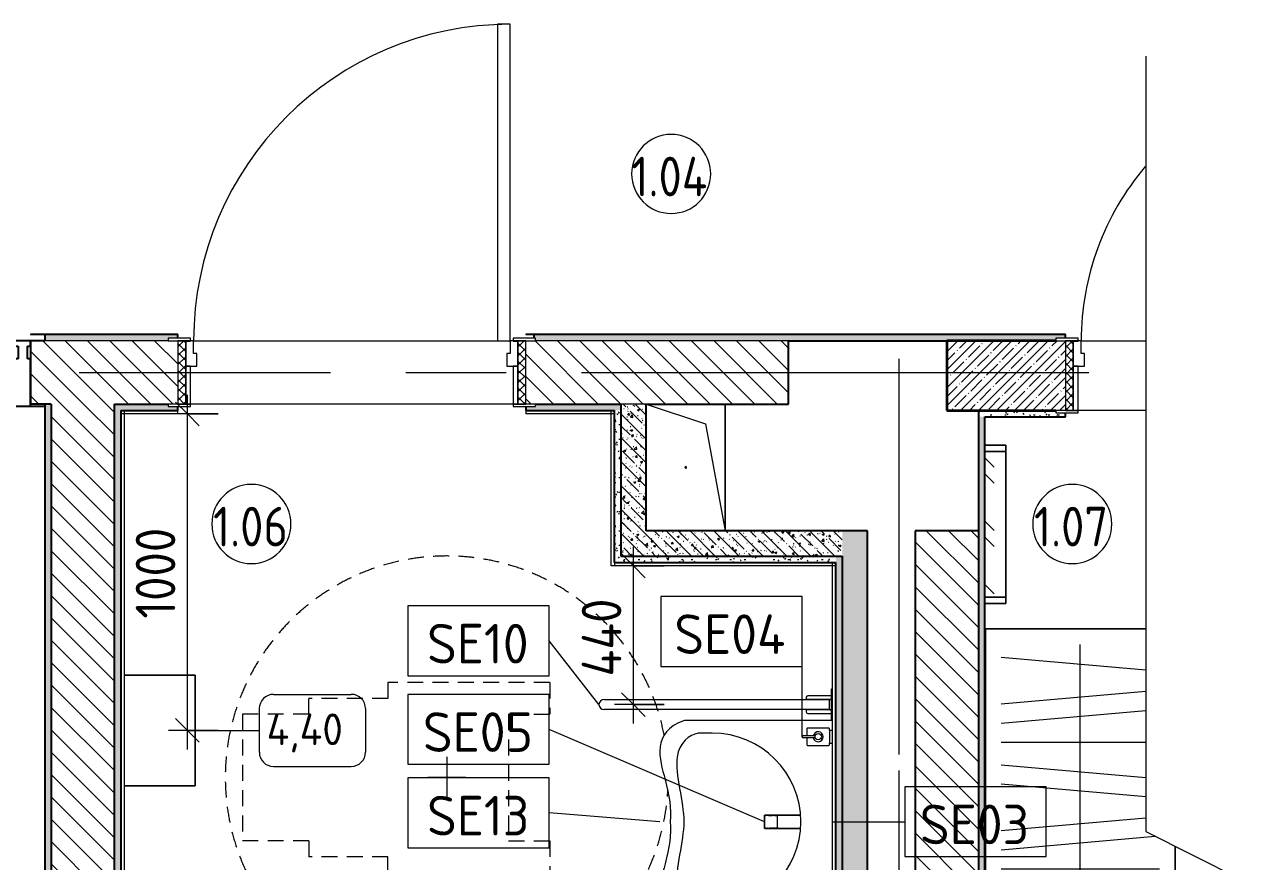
# Model space of a CAD drawing. Header units: millimetres. Extents: x 3991 to 282775, y -8553 to 29560.
# Drawn here: x 24085 to 27929, y 6254 to 8900 of the extents above; entities that cross this region are included whole.
import ezdxf

# ---------------------------------------------------------------- set-up
doc = ezdxf.new("R2010")
doc.units = ezdxf.units.MM
doc.linetypes.add('200_ШТРИХ__ш1_п0_6_', pattern=[80, 50, -30])
doc.linetypes.add('Осевая', pattern=[1587.5, 317.5, -238.125, 793.75, -238.125])
for name, color, linetype, lineweight, true_color in [('0-1', 7, 'Continuous', 9, 0x4994b4), ('A-GENM-1', 7, 'Continuous', 9, 0x4994b4), ('A-WALL-1', 7, 'Continuous', 25, 0x3c3c3c), ('A-WALL-2', 7, 'Continuous', 35, 0x3c3c3c), ('A-WALL-FNSH-1', 7, 'Continuous', 15, 0x3c3c3c), ('I-FURN-3', 7, 'Continuous', 9, 0xffffff), ('P-SANR-FIXT-1', 7, 'Continuous', 15, 0x4994b4)]:
    doc.layers.add(name, color=color, linetype=linetype, lineweight=lineweight, true_color=true_color)
for name, color, linetype, lineweight in [('A-ANNO-DIMS', 7, 'Continuous', 9), ('A-ANNO-DIMS-50', 7, 'Continuous', 9), ('A-AREA-IDEN', 7, 'Continuous', 9), ('A-DETL-GENF', 7, 'Continuous', 9), ('A-DOOR', 7, 'Continuous', 9), ('A-DOOR-1', 7, 'Continuous', 15), ('A-DOOR-FRAM', 7, 'Continuous', 15), ('A-DOOR-FRAM-1', 7, 'Continuous', 9), ('A-GENM', 7, 'Continuous', 9), ('A-GLAZ-CWMG', 7, 'Continuous', 9), ('A-GLAZ-CWMG-1', 7, 'Continuous', 25), ('A-WALL', 7, 'Continuous', 9), ('I-FURN', 7, 'Continuous', 9), ('I-FURN-1', 7, '200_ШТРИХ__ш1_п0_6_', 15), ('I-FURN-2', 7, '200_ШТРИХ__ш1_п0_6_', 9), ('I-FURN-IDEN', 7, 'Continuous', 9), ('I-WALL', 7, 'Continuous', 9), ('P-SANR-FIXT-IDEN', 7, 'Continuous', 9), ('Оси', 7, 'Continuous', 9), ('Оси-2', 7, 'Осевая', 9)]:
    doc.layers.add(name, color=color, linetype=linetype, lineweight=lineweight)
doc.styles.add('GOST Common', font='GOST_Common.ttf', dxfattribs={"height": 100})
doc.styles.add('GOST Common_1', font='GOST_Common.ttf', dxfattribs={"height": 125})
doc.styles.add('GOST Common_2', font='GOST_Common.ttf', dxfattribs={"width": 0.9, "height": 125})
doc.styles.add('ISOCPEUR', font='isocpeur.ttf', dxfattribs={"width": 0.9, "height": 125})
doc.dimstyles.new('ISO-2_5_0_9К_БОЛЬШОЙ', dxfattribs={"dimscale": 304.8, "dimtxt": 124.497647, "dimasz": 0.246063, "dimexe": 0.19685, "dimexo": 0.492126, "dimgap": 0, "dimtad": 1, "dimdec": 0, "dimrnd": 10, "dimzin": 0, "dimdsep": 46, "dimtxsty": 'ISOCPEUR', "dimblk1": 'OBLIQUE', "dimblk2": 'OBLIQUE', "dimsah": 1, "dimcen": 0.09, "dimdle": 0.19685, "dimazin": 0, "dimtfac": 1, "dimtdec": 4, "dimtix": 1, "dimtmove": 0, "dimatfit": 3, "dimfxl": 1, "dimtvp": 1, "dimtolj": 1, "dimtzin": 0, "dimarcsym": 2})
pattern_1 = [(135, (9840.393, 0), (-35.35534, -35.35534), [])]
pattern_2 = [(135, (9840.393, 0), (-37.71708, -37.71708), [53.34, -8.89, 1.778, -8.89]), (135, (9840.393, 37.694), (-37.71708, -37.71708), []), (50, (9840.393, 0), (63.7639, -5.57885), [6.667, -73.342]), (355, (9840.39, 0), (-12.33488, 66.86951), [5.334, -58.674]), (100.451, (9845.707, -0.465), (51.43036, 61.29098), [5.667, -62.332]), (46.184, (9840.39, 17.78), (94.87722, -14.71484), [10.001, -110.014]), (96.636, (9848.3, 16.55), (83.09115, 86.5993), [8.5, -93.497]), (351.184, (9840.39, 17.78), (83.09204, 86.5993), [8.001, -88.011]), (21, (9849.283, 13.335), (53.06449, -35.79273), [6.667, -73.342]), (326, (9849.28, 13.335), (21.63066, 64.46546), [5.334, -58.674]), (71.451, (9853.705, 10.35), (74.69646, 28.67237), [5.667, -62.332]), (37.5, (9840.393, 0), (1.080413, 29.59427), [1.676, -56.286, 1.676, -57.887, -58.896]), (37.5, (9840.393, 0), (1.080413, 29.59427), [-117.526, 1.676, -57.22]), (7.5, (9840.393, 0), (23.38637, 35.063507), [1.676, -32.283, 1.676, -54.953, -22.447]), (7.5, (9840.393, 0), (23.38637, 35.063507), [-90.589, 1.676, -20.771]), (327.5, (9820.568, 0), (47.456567, -2.005468), [1.676, -20.549, 1.676, -67.666, -92.011]), (327.5, (9820.568, 0), (47.456567, -2.005468), [-91.567, 1.676, -90.335]), (317.5, (9811.678, 0), (51.84495, 8.89904), [1.676, -27.216, 1.676, -44.374, -65.341]), (317.5, (9811.678, 0), (51.84495, 8.89904), [-74.943, 1.676, -63.665])]
pattern_3 = [(0, (9840.393, 0), (60.96, 15.24), [5.029, -40.691, 5.029, -40.691, -243.84]), (0, (9840.393, 0), (60.96, 15.24), [-91.44, 5.029, -86.411, 5.029, -40.691, -106.68]), (0, (9840.393, 0), (60.96, 15.24), [-228.6, 5.029, -25.451, 5.029, -71.171]), (120, (9863.253, 7.62), (-43.678227, 45.172909), [5.029, -40.691, 5.029, -40.691, -243.84]), (120, (9863.253, 7.62), (-43.678227, 45.172909), [-91.44, 5.029, -86.411, 5.029, -40.691, -106.68]), (120, (9863.253, 7.62), (-43.678227, 45.172909), [-228.6, 5.029, -25.451, 5.029, -71.171]), (240, (9870.873, 38.1), (-17.281773, -60.412909), [5.029, -40.691, 5.029, -40.691, -243.84]), (240, (9870.873, 38.1), (-17.281773, -60.412909), [-91.44, 5.029, -86.411, 5.029, -40.691, -106.68]), (240, (9870.873, 38.1), (-17.281773, -60.412909), [-228.6, 5.029, -25.451, 5.029, -71.171])]

# ---------------------------------------------------------------- blocks, each defined once
blk = doc.blocks.new('FRT_2D_Символ _разворот МГН_1 - D1_4_Символ доступности разворота МГН _360__-18618045-Фрагмент 1_2')
at = {"layer": 'I-FURN'}
for p, q in [((0, 60.4), (0, -59.6)), ((-65, 0), (65, 0))]:
    blk.add_line(p, q, dxfattribs=at)
at = {"layer": 'I-FURN-1'}
for p, q in [((-300, 325.4), (-300, -185.8)), ((-300, 325.4), (-200, 325.4)), ((-200, 195.4), (-200, 325.4)), ((200, 325.4), (300, 325.4)), ((200, 195.4), (200, 325.4)), ((300, 325.4), (300, -185.8)), ((-200, 195.4), (200, 195.4)), ((-300, -185.8), (-250, -185.8)), ((-250, -185.8), (-250, -435.8)), ((300, -185.8), (250, -185.8)), ((250, -185.8), (250, -435.8)), ((-200, -435.8), (-250, -435.8)), ((-200, -435.8), (-200, -645.8)), ((200, -435.8), (250, -435.8)), ((200, -435.8), (200, -645.8)), ((-200, -645.8), (200, -645.8))]:
    blk.add_line(p, q, dxfattribs=at)
at = {"layer": 'I-FURN-2'}
for start, end in [(360, 86.7468), (100.8517, 360)]:
    blk.add_arc((0, 0), 700, start, end, dxfattribs=at)
blk = doc.blocks.new('GM_Отверстие прямоугольное _в плите_ - Отверстие-21608683-Фрагмент 1_2')
at = {"layer": 'A-GENM'}
for p, q in [((-200, 125), (200, 125)), ((200, 125), (-200, 125)), ((-137.5, 62.5), (200, 125)), ((-200, -125), (-137.5, 62.5))]:
    blk.add_line(p, q, dxfattribs=at)
for start, end in [(360, 180), (180, 360)]:
    blk.add_arc((0, 0), 2.5, start, end, dxfattribs=at)
blk = doc.blocks.new('110_Дверь_СКБ_1Ст_Внутренняя1 - Д-7_л__950x2100h_Туалет-21784696-Фрагмент 1_2')
at = {"layer": 'A-DOOR-FRAM-1'}
h = blk.add_hatch(dxfattribs=at)
h.set_pattern_fill('FP_17', color=256, style=0, pattern_type=2)
h.set_pattern_definition([(45, (-296.384, 174.685), (-14.1421, 14.1421), []), (135, (-296.384, 174.685), (-14.1421, -14.1421), [])])
h.paths.add_polyline_path([(-437.5, -110), (-437.5, 110), (-462.5, 110), (-462.5, -110)])
at = {"layer": 'A-DOOR'}
blk.add_arc((437.5, 110), 850, 139.6154, 180, dxfattribs=at)
at = {"layer": 'A-DOOR-FRAM'}
for p, q in [((-422.5, 118), (-492.5, 118)), ((-492.5, 118), (-492.5, 110)), ((-422.5, 110), (-422.5, 118)), ((-492.5, 110), (-422.5, 110)), ((-437.5, 110), (-462.5, 110)), ((-462.5, 110), (-462.5, -110)), ((-412.5, 110), (-437.5, 110)), ((-437.5, 110), (-437.5, 30)), ((-437.5, -110), (-437.5, 110)), ((-422.5, 110), (-437.5, 110)), ((-437.5, 110), (-437.5, 109)), ((-437.5, 109), (-422.5, 109)), ((-422.5, 109), (-422.5, 110)), ((-412.5, 70), (-412.5, 110)), ((-402.5, 70), (-412.5, 70)), ((-402.5, 30), (-402.5, 70)), ((-437.5, 30), (-402.5, 30)), ((-422.5, 30), (-437.5, 30)), ((-437.5, 30), (-437.5, -110)), ((-422.5, -110), (-422.5, 30)), ((-422.5, -110), (-492.5, -110)), ((-492.5, -110), (-492.5, -118)), ((-462.5, -110), (-437.5, -110)), ((-437.5, -110), (-422.5, -110)), ((-422.5, -118), (-422.5, -110)), ((-492.5, -118), (-422.5, -118))]:
    blk.add_line(p, q, dxfattribs=at)
blk = doc.blocks.new('110_Дверь_СКБ_1Ст_Внутренняя1 - Д-4 1100x2100h_су мгн-31800557-Фрагмент 1_2')
at = {"layer": 'A-DOOR'}
h = blk.add_hatch(dxfattribs=at)
h.set_pattern_fill('FP_31', color=256, style=0, pattern_type=2)
h.set_pattern_definition([(135, (1751.41, 164.685), (-14.14214, -14.14214), []), (225, (1751.41, 164.685), (14.14214, -14.14214), [])])
h.paths.add_polyline_path([(562.5, -100), (562.5, 100), (537.5, 100), (537.5, -100)])
at = {"layer": 'A-DOOR-FRAM-1'}
h = blk.add_hatch(dxfattribs=at)
h.set_pattern_fill('FP_32', color=256, style=0, pattern_type=2)
h.set_pattern_definition([(45, (-371.384, 164.685), (-14.1421, 14.1421), []), (135, (-371.384, 164.685), (-14.1421, -14.1421), [])])
h.paths.add_polyline_path([(-512.5, -100), (-512.5, 100), (-537.5, 100), (-537.5, -100)])
at = {"layer": 'A-DOOR'}
blk.add_arc((512.5, 100), 1000, 90, 180, dxfattribs=at)
at = {"layer": 'A-DOOR-1'}
for p, q in [((512.5, 1100), (472.5, 1100)), ((472.5, 1100), (472.5, 100)), ((512.5, 100), (512.5, 1100)), ((472.5, 100), (512.5, 100))]:
    blk.add_line(p, q, dxfattribs=at)
at = {"layer": 'A-DOOR-FRAM'}
for p, q in [((-497.5, 108), (-567.5, 108)), ((-567.5, 108), (-567.5, 100)), ((-567.5, 100), (-497.5, 100)), ((-512.5, 100), (-537.5, 100)), ((-537.5, 100), (-537.5, -100)), ((-487.5, 100), (-512.5, 100)), ((-512.5, 100), (-512.5, 20)), ((-512.5, -100), (-512.5, 100)), ((-497.5, 100), (-512.5, 100)), ((-512.5, 100), (-512.5, 99)), ((-512.5, 99), (-497.5, 99)), ((-497.5, 100), (-497.5, 108)), ((-497.5, 99), (-497.5, 100)), ((-487.5, 60), (-487.5, 100)), ((512.5, 100), (512.5, 60)), ((537.5, 100), (512.5, 100)), ((592.5, 108), (522.5, 108)), ((522.5, 108), (522.5, 100)), ((537.5, 100), (522.5, 100)), ((522.5, 100), (522.5, 99)), ((522.5, 100), (592.5, 100)), ((522.5, 99), (537.5, 99)), ((537.5, 20), (537.5, 100)), ((562.5, 100), (537.5, 100)), ((537.5, 100), (537.5, -100)), ((537.5, 99), (537.5, 100)), ((562.5, -100), (562.5, 100)), ((592.5, 100), (592.5, 108)), ((-477.5, 60), (-487.5, 60)), ((-477.5, 20), (-477.5, 60)), ((512.5, 60), (502.5, 60)), ((502.5, 60), (502.5, 20)), ((-512.5, 20), (-477.5, 20)), ((-497.5, 20), (-512.5, 20)), ((-512.5, 20), (-512.5, -100)), ((-497.5, -100), (-497.5, 20)), ((502.5, 20), (537.5, 20)), ((537.5, 20), (522.5, 20)), ((522.5, 20), (522.5, -100)), ((537.5, -100), (537.5, 20)), ((-497.5, -100), (-567.5, -100)), ((-567.5, -100), (-567.5, -108)), ((-567.5, -108), (-497.5, -108)), ((-537.5, -100), (-512.5, -100)), ((-512.5, -100), (-497.5, -100)), ((-497.5, -108), (-497.5, -100)), ((522.5, -100), (537.5, -100)), ((592.5, -100), (522.5, -100)), ((522.5, -100), (522.5, -108)), ((522.5, -108), (592.5, -108)), ((537.5, -100), (562.5, -100)), ((592.5, -108), (592.5, -100))]:
    blk.add_line(p, q, dxfattribs=at)
blk = doc.blocks.new('Шкаф с вешалками - 2000-25533530-Фрагмент 1_2')
at = {"layer": 'A-DETL-GENF'}
for p, q in [((50, 550), (50, 258.5)), ((110, 550), (125.1, 377.6)), ((197.8, 232.1), (170, 550)), ((276, 75.7), (317.5, 550)), ((333.7, 50), (377.5, 550)), ((450, 550), (450, 50)), ((510, 550), (552.6, 63.6)), ((610, 93.1), (570, 550)), ((677.5, 93.1), (717.5, 550)), ((737.5, 93.1), (777.5, 550)), ((850, 550), (850, 93.1)), ((910, 550), (950, 93.1)), ((1010, 93.1), (970, 550)), ((1077.5, 93.1), (1117.5, 550)), ((50, 300), (70.7, 300)), ((163.9, 300), (1158, 300))]:
    blk.add_line(p, q, dxfattribs=at)
at = {"layer": 'I-FURN'}
for p, q in [((1208, 600), (0, 600)), ((0, 600), (0, 158.5)), ((0, 158.5), (0, 600)), ((0, 600), (1208, 600)), ((1208, 93.1), (1208, 600)), ((1208, 600), (1208, 93.1)), ((313.9, 0), (520.7, 0)), ((520.7, 0), (313.9, 0))]:
    blk.add_line(p, q, dxfattribs=at)
blk = doc.blocks.new('Зеркало обычное - 1_30-27003948-Фрагмент 1_2')
at = {"layer": 'I-FURN-3'}
h = blk.add_hatch(dxfattribs=at)
h.set_pattern_fill('FP_33', color=256, style=0, pattern_type=2)
h.set_pattern_definition([(45, (50, 50), (-200, 0), [141.42, -141.42]), (45, (100, 50), (-200, 0), [70.71, -212.13]), (45, (50, 100), (-200, 0), [70.71, -212.13])])
h.paths.add_polyline_path([(-230, 60), (-230, -6.2), (230, -6.2), (230, 60)])
at = {"layer": 'I-FURN'}
for p, q in [((250, 60), (-250, 60)), ((-250, 60), (-250, -6.2)), ((-250, -6.2), (-250, 60)), ((230, 60), (-230, 60)), ((-230, 60), (-230, -6.2)), ((-230, -6.2), (-230, 60)), ((230, 60), (-230, 60)), ((-230, -6.2), (-230, 60)), ((-230, -6.2), (-230, 60)), ((230, -6.2), (230, 60)), ((230, 60), (230, -6.2)), ((230, 60), (230, -6.2)), ((230, -6.2), (230, 60)), ((250, -6.2), (250, 60)), ((250, 60), (250, -6.2)), ((-250, -6.2), (250, -6.2)), ((-230, -6.2), (-250, -6.2)), ((-230, -6.2), (230, -6.2)), ((230, -6.2), (-230, -6.2)), ((230, -6.2), (-230, -6.2)), ((-230, -6.2), (230, -6.2)), ((230, -6.2), (-230, -6.2)), ((250, -6.2), (230, -6.2))]:
    blk.add_line(p, q, dxfattribs=at)
blk = doc.blocks.new('TOY_Диспансер мыло - Дозатор Elegance new 11654 019001 хром-30593950-Фрагмент 1_2')
at = {"layer": 'A-GENM-1'}
for p, q in [((97.5, 84.7), (97.5, 17)), ((122.2, 86.7), (99.5, 86.7)), ((122.2, 86.7), (102.9, 86.7)), ((127.9, 101.6), (122.2, 101.6)), ((122.2, 101.6), (122.2, 86.7)), ((122.2, 87.7), (122.2, 60.3)), ((127.9, 86.7), (127.9, 101.6)), ((127.9, 60.3), (127.9, 87.7)), ((146.9, 86.7), (127.9, 86.7)), ((150.5, 86.7), (127.9, 86.7)), ((152.5, 17), (152.5, 84.7)), ((99.5, 15), (105, 15)), ((145, 15), (105, 15)), ((105, 15), (105, 5.5)), ((145, 5.5), (145, 15)), ((145, 15), (150.5, 15))]:
    blk.add_line(p, q, dxfattribs=at)
blk.add_circle((125, 50.7), 10, dxfattribs=at)
for centre, radius, start, end in [((99.5, 84.7), 2, 90, 180), ((150.5, 84.7), 2, 360, 90), ((125, 50.7), 15.7, 100.4353, 79.365), ((99.5, 17), 2, 180, 270), ((150.5, 17), 2, 270, 360)]:
    blk.add_arc(centre, radius, start, end, dxfattribs=at)
blk = doc.blocks.new('смеситель для раковины - Default-30607276-Фрагмент 1_2')
at = {"layer": '0-1'}
for p, q in [((-20.4, -97.4), (-20.3, -110)), ((-19.8, -111.8), (19.8, -111.8)), ((20.3, -110), (20.4, -97.4)), ((-19.8, -151.6), (19.7, -151.6))]:
    blk.add_line(p, q, dxfattribs=at)
at = {"layer": '0-1', "flags": 128}
for points in [[(-21.1, -37.8), (-21.1, -63.3), (-21.1, -93.2)], [(21.1, -37.8), (21, -77.4), (21, -111.4)], [(20.8, -150.6), (20.7, -150.2), (20.7, -148.7), (20.8, -147.4), (20.8, -146.2), (20.9, -129.6), (21.1, -62.9), (21.1, -88)], [(-20.7, -150.6), (-20.7, -150.2), (-20.7, -149.2), (-20.7, -148.3), (-20.7, -146.9), (-20.7, -145.4), (-20.8, -134.7), (-21.1, -93.2)], [(20.9, -146.2), (20.9, -147.7), (20.8, -148.8), (20.8, -149.8), (20.8, -150.4), (20.7, -151.2), (20.5, -151.4), (20.3, -151.5), (20.1, -151.6), (19.7, -151.6)]]:
    blk.add_lwpolyline(points, dxfattribs=at)
at = {"layer": 'P-SANR-FIXT-1'}
for p, q in [((-21, -151.6), (-21, -37.8)), ((21, -37.8), (21, -151.6)), ((-19.8, -111.8), (-19.7, -144)), ((19.7, -144), (19.8, -111.8)), ((20, -108.6), (20, -111.3)), ((20, -113.5), (20, -115.7)), ((21, -151.6), (-21, -151.6)), ((20, -126.2), (19.9, -131)), ((19.9, -133.6), (19.9, -136.7)), ((19.9, -140.7), (19.9, -143.1))]:
    blk.add_line(p, q, dxfattribs=at)
at = {"layer": 'P-SANR-FIXT-1', "flags": 128}
for points in [[(-21.1, -88.1), (-20.9, -138.9), (-20.9, -145.3), (-20.8, -150.2), (-20.7, -149.4), (-20.7, -143.7), (-20.8, -118.3), (-21, -67.6), (-21.1, -42.2), (-21.1, -37.8)], [(21.1, -37.8), (21.1, -42.2), (21, -67.6), (20.8, -118.3), (20.7, -143.7), (20.7, -149.4), (20.8, -150.2), (20.9, -145.3), (20.9, -138.9), (21.1, -88.1)], [(-20, -119.8), (-20, -111), (-20, -109.4)], [(-19.9, -138.3), (-19.9, -133.8), (-19.9, -125.8)], [(20, -117.9), (20, -119.9), (20, -123.6)]]:
    blk.add_lwpolyline(points, dxfattribs=at)
at = {"layer": 'P-SANR-FIXT-1'}
for centre, major_axis, ratio, start_param, end_param in [((-19.8, -109.7), (0.5, 0.002), 0.095848, 1.570429, 2.347364), ((19.8, -109.7), (-0.5, 0.002), 0.095846, 3.935935, 4.712983)]:
    blk.add_ellipse(centre, major_axis=major_axis, ratio=ratio, start_param=start_param, end_param=end_param, dxfattribs=at)
for points, knots in [([(-21.4, -37.6), (-21.4, -38.2), (-21.4, -39.9), (-21.3, -42.6), (-21.3, -45.9), (-21.3, -49.3), (-21.3, -52.8), (-21.2, -55.7), (-21.2, -58), (-21.2, -59.8), (-21.2, -61.5), (-21.2, -63.9), (-21.2, -66.8), (-21.2, -70.4), (-21.2, -73.9), (-21.1, -77.5), (-21.1, -82.2), (-21.1, -85.7), (-21.1, -88.1)], [0.3936565, 0.3936565, 0.3936565, 0.3936565, 0.4166667, 0.4583333, 0.5, 0.5416667, 0.5833333, 0.625, 0.6458333, 0.6666667, 0.6875, 0.7083333, 0.75, 0.7916667, 0.8333333, 0.875, 0.9166667, 1, 1, 1, 1]), ([(-20.9, -37.8), (-20.9, -38.4), (-20.9, -39.8), (-20.9, -41.4), (-20.8, -42.8), (-20.8, -44.1), (-20.8, -45.8), (-20.8, -48.6), (-20.7, -53.5), (-20.6, -60.7), (-20.6, -68.9), (-20.5, -76.5), (-20.5, -85.7), (-20.4, -92.7), (-20.4, -97.4)], [0.25, 0.25, 0.25, 0.25, 0.2777778, 0.3055556, 0.3194444, 0.3333333, 0.3611111, 0.3888889, 0.4444444, 0.5555556, 0.6666667, 0.75, 0.8333333, 1, 1, 1, 1]), ([(20.4, -97.4), (20.4, -91.1), (20.5, -81.8), (20.6, -69.7), (20.7, -60), (20.7, -52.6), (20.8, -47.4), (20.8, -45.2), (20.8, -43.5), (20.9, -41.8), (20.9, -40), (20.9, -38.5), (20.9, -37.9)], [0, 0, 0, 0, 0.2222222, 0.3333333, 0.4444444, 0.5833333, 0.6180556, 0.6527778, 0.6701389, 0.6875, 0.7222222, 0.7487078, 0.7487078, 0.7487078, 0.7487078]), ([(21.1, -88.1), (21.1, -85.1), (21.1, -80.6), (21.2, -74.5), (21.2, -69.9), (21.2, -65.1), (21.2, -60), (21.2, -55.1), (21.3, -50.9), (21.3, -47.5), (21.3, -44.7), (21.3, -42.6), (21.4, -41), (21.4, -39.8), (21.4, -38.7), (21.4, -38), (21.4, -37.7)], [0, 0, 0, 0, 0.0714286, 0.1071429, 0.1428571, 0.1785714, 0.2142857, 0.25, 0.2857143, 0.3214286, 0.3571429, 0.3928571, 0.4107143, 0.4285714, 0.4464286, 0.4642857, 0.4642857, 0.4642857, 0.4642857]), ([(-19.8, -109.7), (-19.8, -110.1), (-19.8, -110.9), (-19.8, -111.7), (-19.8, -111.8), (-19.8, -111.8)], [0, 0, 0, 0, 0.2, 0.4, 0.5304452, 0.5304452, 0.5304452, 0.5304452]), ([(19.8, -111.8), (19.8, -111.8), (19.8, -111.7), (19.8, -110.9), (19.8, -110.1), (19.8, -109.7)], [0.4695252, 0.4695252, 0.4695252, 0.4695252, 0.6, 0.8, 1, 1, 1, 1]), ([(-19.8, -151.6), (-19.8, -151.6), (-19.8, -151.4), (-19.8, -149.9), (-19.9, -148), (-19.9, -147.3)], [0.5274141, 0.5274141, 0.5274141, 0.5274141, 0.6, 0.8, 0.9038771, 0.9038771, 0.9038771, 0.9038771]), ([(-19.7, -144), (-19.7, -145.5), (-19.7, -148.5), (-19.7, -151.2), (-19.7, -151.6), (-19.8, -151.6)], [0, 0, 0, 0, 0.2, 0.4, 0.5271653, 0.5271653, 0.5271653, 0.5271653]), ([(19.7, -151.6), (19.7, -151.6), (19.7, -151.6), (19.7, -151.2), (19.7, -150), (19.7, -148.3), (19.7, -146.2), (19.7, -144.8), (19.7, -144)], [0.4725879, 0.4725879, 0.4725879, 0.4725879, 0.5, 0.6, 0.7, 0.8, 0.9, 1, 1, 1, 1]), ([(19.9, -147.4), (19.9, -148), (19.8, -149.3), (19.8, -150.7), (19.8, -151.5), (19.8, -151.6), (19.7, -151.6)], [0.1, 0.1, 0.1, 0.1, 0.2, 0.3, 0.4, 0.4724791, 0.4724791, 0.4724791, 0.4724791])]:
    blk.add_open_spline(points, degree=3, knots=knots, dxfattribs=at)
for points in [[(-20.8, -88.2), (-20.7, -88.2), (-20.6, -88.2), (-20.5, -88.2)], [(-19.8, -110.9), (-19.8, -110.6), (-19.8, -110.3), (-19.8, -110)], [(-19.8, -111.8), (-19.8, -111.8), (-19.8, -111.8), (-19.8, -111.8)], [(19.8, -110), (19.8, -110.3), (19.8, -110.6), (19.8, -110.9)], [(19.8, -111.8), (19.8, -111.8), (19.8, -111.8), (19.8, -111.8)], [(20.7, -87.3), (20.7, -87.4), (20.7, -87.5), (20.6, -87.8), (20.5, -87.9), (20.5, -88)]]:
    blk.add_open_spline(points, degree=3, dxfattribs=at)
blk = doc.blocks.new('SND_Умывальник МГН_Jika - гибкая подводка_ 640х550х165 PN6_3_ ХВ_ГВ накидная гайка BP DN15_ К-гл_кон_ П DN 50-30756074-Фрагмент 1_2')
at = {"layer": 'P-SANR-FIXT-1'}
for p, q in [((-320, 468), (-320, 0)), ((320, 0), (320, 468)), ((-280, 425), (-280, 380)), ((280, 380), (280, 425))]:
    blk.add_line(p, q, dxfattribs=at)
blk.add_arc((0, 380), 280, 180, 360, dxfattribs=at)
for points, knots in [([(0, 512.9), (-41.2, 508.8), (-131.1, 523.5), (-281.1, 574.8), (-320, 468)], [-0.715552, -0.715552, -0.715552, -0.715552, -0.3972744, 0, 0, 0, 0]), ([(320, 468), (281.1, 574.8), (131.1, 523.5), (41.2, 508.8), (0, 512.9)], [-0.715552, -0.715552, -0.715552, -0.715552, -0.3182776, 0, 0, 0, 0]), ([(0, 470), (-61.7, 470), (-229.3, 523.4), (-272.8, 450.8), (-280, 425)], [0, 0, 0, 0, 0.3523534, 0.6664917, 0.6664917, 0.6664917, 0.6664917]), ([(280, 425), (272.8, 450.8), (229.3, 523.4), (61.7, 470), (0, 470)], [0, 0, 0, 0, 0.3141383, 0.6664917, 0.6664917, 0.6664917, 0.6664917])]:
    blk.add_open_spline(points, degree=3, knots=knots, dxfattribs=at)
blk = doc.blocks.new('132_МГН_Поручень для унитаза_тип откидной - ПР 1Р-V33-Фрагмент 1_2')
at = {"layer": 'A-GENM-1'}
for p, q in [((-50, -3), (-50, 0)), ((50, 0), (50, -3)), ((50, -3), (-50, -3)), ((-17, -3), (-28.2, -3)), ((-28.2, -3), (-28.2, -78)), ((-17, -83), (-17, -3)), ((-16.6, -8.9), (-16.6, -4.2)), ((-16, -9.5), (-16.6, -8.9)), ((-16, -722), (-16, -9.5)), ((16, -9.5), (-16, -9.5)), ((16, -9.5), (16.6, -8.9)), ((16, -9.5), (16, -722)), ((16.6, -8.9), (16.6, -4.2)), ((28.2, -3), (17, -3)), ((17, -3), (17, -83)), ((28.2, -78), (28.2, -3)), ((-23.2, -83), (-17, -83)), ((17, -83), (23.2, -83))]:
    blk.add_line(p, q, dxfattribs=at)
for centre, radius, start, end in [((-15.3, -4.2), 1.24, 90, 180), ((15.3, -4.2), 1.24, 0, 90), ((-23.2, -78), 5, 180, 270), ((23.2, -78), 5, 270, 360), ((0, -722), 16, 180, 270), ((0, -722), 16, 270, 360)]:
    blk.add_arc(centre, radius, start, end, dxfattribs=at)
blk = doc.blocks.new('Прямоугольный импост - Импост структурный с накладкой - 190мм-32633035-Фрагмент 1_2')
at = {"layer": 'A-GLAZ-CWMG-1'}
for p, q in [((-50, 40), (-50, 190)), ((-50, 190), (0, 190)), ((0, 190), (0, 40)), ((-40, 40), (-50, 40)), ((-40, 0), (-40, 40)), ((-10, 40), (-10, 0)), ((0, 40), (-10, 40)), ((-50, -17), (-50, 0)), ((-50, 0), (-40, 0)), ((-10, 0), (0, 0)), ((0, 0), (0, -17)), ((0, -17), (-50, -17))]:
    blk.add_line(p, q, dxfattribs=at)
blk = doc.blocks.new('DET_L_Линия разрыва - М100-30622994-Фрагмент 1_2')
at = {"layer": 'A-DETL-GENF'}
for p, q in [((3050, 0), (2900, -300)), ((5500, 0), (3050, 0))]:
    blk.add_line(p, q, dxfattribs=at)
blk = doc.blocks.new('Марка_Мебель - В прямоуг_Balcon_Марка-25523697-Фрагмент 1_2')
at = {"layer": 'I-FURN-IDEN'}
for p, q in [((-2.455, 2.278), (2.455, 2.278)), ((-3.355, 1.378), (-3.355, -1.384)), ((3.355, 1.378), (3.355, -1.378)), ((-2.461, -2.278), (2.455, -2.278))]:
    blk.add_line(p, q, dxfattribs=at)
for centre, radius, start, end in [((-2.455, 1.378), 0.9, 90, 180), ((2.455, 1.378), 0.9, 0, 90), ((-2.461, -1.384), 0.893, 180, 270), ((2.455, -1.378), 0.9, 270, 0)]:
    blk.add_arc(centre, radius, start, end, dxfattribs=at)
blk = doc.blocks.new('М_сантехническая_рамка1 - В рамке-30590747-Фрагмент 1_2')
at = {"layer": 'P-SANR-FIXT-IDEN'}
for p, q in [((4.293, 2.24), (-4.639, 2.24)), ((-4.639, 2.24), (-4.639, -2.178)), ((4.293, -2.178), (4.293, 2.24)), ((-4.639, -2.178), (4.293, -2.178))]:
    blk.add_line(p, q, dxfattribs=at)
blk = doc.blocks.new('Марка_Помещения - Номер-25198446-Фрагмент 1_2')
at = {"layer": 'A-AREA-IDEN'}
for start, end in [(360, 180), (180, 360)]:
    blk.add_arc((0, 0), 2.5, start, end, dxfattribs=at)
blk = doc.blocks.new('DIMBLOCK46-Фрагмент 1_2')
at = {"layer": 'A-ANNO-DIMS-50'}
for p, q in [((24600.8, 6609), (24600.8, 7729)), ((24697.8, 7669), (24540.8, 7669)), ((24600.8, 7669), (24697.8, 7669)), ((24697.8, 6669), (24540.8, 6669)), ((24600.8, 6669), (24697.8, 6669))]:
    blk.add_line(p, q, dxfattribs=at)
at = {"layer": 'A-ANNO-DIMS-50', "lineweight": 20}
for p, q in [((24600.8, 7669), (24563.3, 7706.5)), ((24600.8, 7669), (24638.3, 7631.5)), ((24600.8, 6669), (24563.3, 6706.5)), ((24600.8, 6669), (24638.3, 6631.5))]:
    blk.add_line(p, q, dxfattribs=at)
at = {"layer": 'A-ANNO-DIMS-50', "color": 0, "insert": (24437.5, 7021.8), "char_height": 125, "width": 353.382, "attachment_point": 1, "rotation": 90, "line_spacing_factor": 1.149209, "style": 'ISOCPEUR'}
blk.add_mtext('1000', dxfattribs=at)
blk = doc.blocks.new('_Oblique')
at = {"color": 0, "linetype": 'ByBlock', "lineweight": -2}
blk.add_line((-0.5, -0.5), (0.5, 0.5), dxfattribs=at)
blk = doc.blocks.new('DIMBLOCK47-Фрагмент 1_2')
at = {"layer": 'A-ANNO-DIMS-50', "lineweight": 20}
for p, q in [((26010.3, 7189), (25972.8, 7226.5)), ((26010.3, 7189), (26047.8, 7151.5)), ((26010.3, 6750.5), (25972.8, 6788)), ((26010.3, 6750.5), (26047.8, 6713))]:
    blk.add_line(p, q, dxfattribs=at)
at = {"layer": 'A-ANNO-DIMS-50'}
for p, q in [((26010.3, 6690.5), (26010.3, 7249)), ((26107.3, 7189), (25950.3, 7189)), ((26010.3, 7189), (26107.3, 7189)), ((26107.3, 6750.5), (25950.3, 6750.5)), ((26010.3, 6750.5), (26107.3, 6750.5))]:
    blk.add_line(p, q, dxfattribs=at)
at = {"layer": 'A-ANNO-DIMS-50', "color": 0, "insert": (25847, 6839.3), "char_height": 125, "width": 313.159, "attachment_point": 1, "rotation": 90, "line_spacing_factor": 1.149209, "style": 'ISOCPEUR'}
blk.add_mtext('440', dxfattribs=at)

msp = doc.modelspace()

# ---------------------------------------------------------------- hatches: boundary and pattern name
at = {"layer": 'I-WALL'}
h = msp.add_hatch(dxfattribs=at)
h.set_pattern_fill('FP_13', color=256, style=0, pattern_type=2)
h.set_pattern_definition(pattern_3)
h.paths.add_polyline_path([(27345.4, 7900), (27345.4, 7908), (27375.4, 7908), (27375.4, 7920), (25695.4, 7920), (25695.4, 7908), (25700.4, 7908), (25700.4, 7900), (26500.4, 7900)])
h.paths.add_polyline_path([(24540.4, 7900), (24540.4, 7908), (24570.4, 7908), (24570.4, 7920), (24150.4, 7920), (24150.4, 7900)])
h = msp.add_hatch(dxfattribs=at)
h.set_pattern_fill('FP_12', color=256, style=0, pattern_type=2)
h.set_pattern_definition(pattern_1)
h.paths.add_polyline_path([(26500.4, 7700), (26500.4, 7900), (25670.4, 7900), (25670.4, 7700), (26050.4, 7700)])
h.paths.add_polyline_path([(24570.4, 7700), (24570.4, 7900), (24105.4, 7900), (24105.4, 7700), (24540.4, 7700)])
h = msp.add_hatch(dxfattribs=at)
h.set_pattern_fill('FP_4', color=256, style=0, pattern_type=2)
h.set_pattern_definition([(45, (9840.393, 0), (-28.51196, 28.51196), []), (45, (9868.905, 0), (-28.51196, 28.51196), [50.403, -10.081, 1.676, -8.404])])
h.paths.add_polyline_path([(27375.4, 7680), (27375.4, 7900), (27000.4, 7900), (27000.4, 7680), (27345.4, 7680)])
h = msp.add_hatch(dxfattribs=at)
h.set_pattern_fill('FP_13', color=256, style=0, pattern_type=2)
h.set_pattern_definition(pattern_3)
h.paths.add_polyline_path([(24150.4, 4370), (24170.4, 4370), (24170.4, 7700), (24150.4, 7700), (24150.4, 6283.3)])
h = msp.add_hatch(dxfattribs=at)
h.set_pattern_fill('FP_12', color=256, style=0, pattern_type=2)
h.set_pattern_definition(pattern_1)
h.paths.add_polyline_path([(24370.4, 4590), (24370.4, 7700), (24170.4, 7700), (24170.4, 4590)])
h = msp.add_hatch(dxfattribs=at)
h.set_pattern_fill('FP_13', color=256, style=0, pattern_type=2)
h.set_pattern_definition(pattern_3)
h.paths.add_polyline_path([(25950.4, 7680), (25970.4, 7680), (25970.4, 7700), (25700.4, 7700), (25700.4, 7692), (25670.4, 7692), (25670.4, 7680), (25937.4, 7680)])
h.paths.add_polyline_path([(24570.4, 7680), (24570.4, 7692), (24540.4, 7692), (24540.4, 7700), (24370.4, 7700), (24370.4, 7680), (24540.4, 7680)])
h = msp.add_hatch(dxfattribs=at)
h.set_pattern_fill('FP_15', color=256, style=0, pattern_type=2)
h.set_pattern_definition(pattern_2)
h.paths.add_polyline_path([(26050.4, 7220), (26050.4, 7700), (25970.4, 7700), (25970.4, 7220)])
h = msp.add_hatch(dxfattribs=at)
h.set_pattern_fill('FP_13', color=256, style=0, pattern_type=2)
h.set_pattern_definition(pattern_3)
h.paths.add_polyline_path([(24370.4, 4920), (24390.4, 4920), (24390.4, 7680), (24370.4, 7680), (24370.4, 6283.3)])
h = msp.add_hatch(dxfattribs=at)
h.set_pattern_fill('FP_13', color=256, style=0, pattern_type=2)
h.set_pattern_definition(pattern_3)
h.paths.add_polyline_path([(25970.4, 7220), (25970.4, 7680), (25950.4, 7680), (25950.4, 7220)])
h = msp.add_hatch(dxfattribs=at)
h.set_pattern_fill('FP_13', color=256, style=0, pattern_type=2)
h.set_pattern_definition(pattern_3)
h.paths.add_polyline_path([(27345.4, 7660), (27375.4, 7660), (27375.4, 7672), (27345.4, 7672), (27345.4, 7680), (27100.4, 7680), (27100.4, 7660), (27121.4, 7660)])
h = msp.add_hatch(dxfattribs=at)
h.set_pattern_fill('FP_13', color=256, style=0, pattern_type=2)
h.set_pattern_definition(pattern_3)
h.paths.add_polyline_path([(27120.4, 4590), (27120.4, 7660), (27100.4, 7660), (27100.4, 4590)])
h = msp.add_hatch(dxfattribs=at)
h.set_pattern_fill('FP_15', color=256, style=0, pattern_type=2)
h.set_pattern_definition(pattern_2)
h.paths.add_polyline_path([(26670.4, 7220), (26670.4, 7300), (26050.4, 7300), (26050.4, 7220)])
h = msp.add_hatch(dxfattribs=at)
h.set_pattern_fill('FP_15', color=256, style=0, pattern_type=2)
h.set_pattern_definition(pattern_2)
h.paths.add_polyline_path([(26670.4, 4590), (26750.4, 4590), (26750.4, 7300), (26670.4, 7300), (26670.4, 4822.9)])
h = msp.add_hatch(dxfattribs=at)
h.set_pattern_fill('FP_12', color=256, style=0, pattern_type=2)
h.set_pattern_definition(pattern_1)
h.paths.add_polyline_path([(26900.4, 4590), (27100.4, 4590), (27100.4, 7300), (26900.4, 7300), (26900.4, 4822.9)])
h = msp.add_hatch(dxfattribs=at)
h.set_pattern_fill('FP_13', color=256, style=0, pattern_type=2)
h.set_pattern_definition(pattern_3)
h.paths.add_polyline_path([(26649.4, 7200), (26650.4, 7200), (26650.4, 7220), (25950.4, 7220), (25950.4, 7200)])
h = msp.add_hatch(dxfattribs=at)
h.set_pattern_fill('FP_13', color=256, style=0, pattern_type=2)
h.set_pattern_definition(pattern_3)
h.paths.add_polyline_path([(26670.4, 4940), (26670.4, 7220), (26650.4, 7220), (26650.4, 4940)])

# ---------------------------------------------------------------- linework, layer by layer
at = {"layer": 'A-WALL'}
for p, q in [((24540.4, 7900), (24150.4, 7900)), ((26500.4, 7900), (25700.4, 7900)), ((26050.4, 7700), (25970.4, 7700))]:
    msp.add_line(p, q, dxfattribs=at)
at = {"layer": 'A-WALL-1'}
for p, q in [((24570.4, 7920), (24150.4, 7920)), ((24150.4, 7920), (24150.4, 7900)), ((24570.4, 7908), (24570.4, 7920)), ((27375.4, 7920), (25695.4, 7920)), ((25695.4, 7920), (25695.4, 7908)), ((27375.4, 7908), (27375.4, 7920)), ((24150.4, 7900), (24105.4, 7900)), ((24105.4, 7900), (24105.4, 7700)), ((26500.4, 7700), (26500.4, 7900)), ((26500.4, 7900), (27000.4, 7900)), ((24170.4, 7700), (24105.4, 7700)), ((24150.4, 7700), (24150.4, 4370)), ((24170.4, 7700), (24170.4, 4390)), ((24370.4, 7700), (24540.4, 7700)), ((24370.4, 4920), (24370.4, 7700)), ((24570.4, 7680), (24570.4, 7692)), ((25670.4, 7692), (25670.4, 7680)), ((25700.4, 7700), (25970.4, 7700)), ((25970.4, 7700), (25970.4, 7220)), ((26050.4, 7700), (26500.4, 7700)), ((26050.4, 7300), (26050.4, 7700)), ((24390.4, 7680), (24570.4, 7680)), ((24390.4, 7680), (24390.4, 4940)), ((25670.4, 7680), (25950.4, 7680)), ((25950.4, 7200), (25950.4, 7680)), ((27100.4, 7680), (27100.4, 4590)), ((27120.4, 7660), (27375.4, 7660)), ((27120.4, 4610), (27120.4, 7660)), ((27375.4, 7660), (27375.4, 7672)), ((26750.4, 7300), (26050.4, 7300)), ((26750.4, 4590), (26750.4, 7300)), ((26900.4, 7300), (26900.4, 4590)), ((27100.4, 7300), (26900.4, 7300)), ((25950.4, 7200), (26650.4, 7200)), ((25970.4, 7220), (26670.4, 7220)), ((26650.4, 4940), (26650.4, 7200)), ((26670.4, 7220), (26670.4, 4920))]:
    msp.add_line(p, q, dxfattribs=at)
at = {"layer": 'A-WALL-2'}
for p, q in [((27345.4, 7900), (27000.4, 7900)), ((27000.4, 7900), (27000.4, 7680)), ((27000.4, 7680), (27345.4, 7680))]:
    msp.add_line(p, q, dxfattribs=at)
at = {"layer": 'A-WALL-FNSH-1'}
for p, q in [((24570.4, 7921), (24105.4, 7921)), ((24105.4, 7921), (24105.4, 7920)), ((24105.4, 7920), (24150.4, 7920)), ((24570.4, 7920), (24570.4, 7921)), ((27375.4, 7921), (25670.4, 7921)), ((25670.4, 7921), (25670.4, 7920)), ((25670.4, 7920), (25695.4, 7920)), ((27375.4, 7920), (27375.4, 7921)), ((24150.4, 7693), (24105.4, 7693)), ((24105.4, 7693), (24105.4, 7692)), ((24105.4, 7692), (24150.4, 7692)), ((24150.4, 7690), (24149.4, 7690)), ((24149.4, 7690), (24149.4, 4369)), ((24391.4, 7679), (24570.4, 7679)), ((24391.4, 4941), (24391.4, 7679)), ((24570.4, 7679), (24570.4, 7680)), ((25670.4, 7680), (25670.4, 7679)), ((25670.4, 7679), (25949.4, 7679)), ((25949.4, 7679), (25949.4, 7199)), ((27121.4, 4611), (27121.4, 7659)), ((27121.4, 7659), (27375.4, 7659)), ((27375.4, 7659), (27375.4, 7660)), ((25949.4, 7199), (26649.4, 7199)), ((26649.4, 7199), (26649.4, 4941))]:
    msp.add_line(p, q, dxfattribs=at)
at = {"layer": 'I-FURN'}
for p, q in [((24625.4, 6844), (24401.4, 6844)), ((24401.4, 6844), (24625.4, 6844)), ((24625.4, 6494), (24625.4, 6844)), ((24625.4, 6844), (24625.4, 6494)), ((24401.4, 6494), (24625.4, 6494)), ((24625.4, 6494), (24401.4, 6494))]:
    msp.add_line(p, q, dxfattribs=at)
at = {"layer": 'I-FURN-IDEN'}
msp.add_line((24625.4, 6669), (24828.1, 6669), dxfattribs=at)
at = {"layer": 'I-WALL'}
for p, q in [((24620.4, 7900), (25580.4, 7900)), ((27425.4, 7900), (27629.2, 7900)), ((25630.4, 7700), (24610.4, 7700)), ((24570.4, 7669), (24390.4, 7669)), ((24401.4, 7680), (24401.4, 4940)), ((24570.4, 7669), (24570.4, 7679)), ((25670.4, 7679), (25670.4, 7669)), ((25950.4, 7669), (25670.4, 7669)), ((25939.4, 7189), (25939.4, 7680)), ((27629.2, 7680), (27415.4, 7680)), ((26650.4, 7189), (25939.4, 7189)), ((25950.4, 7200), (25950.4, 7189)), ((26639.4, 4940), (26639.4, 7200))]:
    msp.add_line(p, q, dxfattribs=at)
at = {"layer": 'P-SANR-FIXT-IDEN'}
for p, q in [((26543.4, 6649), (26543.4, 6981.6)), ((25901.4, 6750.5), (25743.7, 6951.6)), ((26424.1, 6380), (25743.7, 6672.3)), ((26093.6, 6380.6), (25743.7, 6408.1)), ((26639.4, 6380.6), (26867.7, 6380.6))]:
    msp.add_line(p, q, dxfattribs=at)
at = {"layer": 'Оси'}
for p, q in [((26850.4, 6593), (26850.4, 7843)), ((26199.2, 7800), (27449.2, 7800))]:
    msp.add_line(p, q, dxfattribs=at)
at = {"layer": 'Оси-2'}
for p, q in [((23703.2, 7800), (26199.2, 7800)), ((26850.4, 3605.5), (26850.4, 6593))]:
    msp.add_line(p, q, dxfattribs=at)

# ---------------------------------------------------------------- block references
at = {"layer": 'A-AREA-IDEN', "xscale": 49.99999999999998, "yscale": 49.99999999999998, "zscale": 49.99999999999998}
for p in [(26129.6, 8427.4), (24802.9, 7321.2), (27397.2, 7321.2)]:
    msp.add_blockref('Марка_Помещения - Номер-25198446-Фрагмент 1_2', p, dxfattribs=at)
at = {"layer": 'A-DETL-GENF', "rotation": 89.99999999999991}
msp.add_blockref('DET_L_Линия разрыва - М100-30622994-Фрагмент 1_2', (27629.2, 3299.3), dxfattribs=at)
at = {"layer": 'A-DOOR'}
for name, p in [('110_Дверь_СКБ_1Ст_Внутренняя1 - Д-4 1100x2100h_су мгн-31800557-Фрагмент 1_2', (25107.9, 7800)), ('110_Дверь_СКБ_1Ст_Внутренняя1 - Д-7_л__950x2100h_Туалет-21784696-Фрагмент 1_2', (27837.9, 7790))]:
    msp.add_blockref(name, p, dxfattribs=at)
at = {"layer": 'A-GENM', "rotation": 270.0000000000001}
msp.add_blockref('GM_Отверстие прямоугольное _в плите_ - Отверстие-21608683-Фрагмент 1_2', (26175.4, 7500), dxfattribs=at)
at = {"layer": 'A-GLAZ-CWMG', "extrusion": (0, 0, -1), "rotation": 180}
msp.add_blockref('Прямоугольный импост - Импост структурный с накладкой - 190мм-32633035-Фрагмент 1_2', (-24105.4, 7883), dxfattribs=at)
at = {"layer": 'I-FURN'}
for name, p, rotation in [('Зеркало обычное - 1_30-27003948-Фрагмент 1_2', (27180.4, 7320), 90.00000000000017), ('FRT_2D_Символ _разворот МГН_1 - D1_4_Символ доступности разворота МГН _360__-18618045-Фрагмент 1_2', (25420.4, 6520), 269.9999999999993), ('Шкаф с вешалками - 2000-25533530-Фрагмент 1_2', (27722.4, 5782), 89.9999999999999)]:
    msp.add_blockref(name, p, dxfattribs=dict(at, rotation=rotation))
at = {"layer": 'I-FURN-IDEN', "xscale": 49.99999999999998, "yscale": 49.99999999999998, "zscale": 49.99999999999998}
msp.add_blockref('Марка_Мебель - В прямоуг_Balcon_Марка-25523697-Фрагмент 1_2', (24995.8, 6669), dxfattribs=at)
at = {"layer": 'P-SANR-FIXT-1'}
for name, p, rotation in [('132_МГН_Поручень для унитаза_тип откидной - ПР 1Р-V33-Фрагмент 1_2', (26639.4, 6750.5), 270.0000000000139), ('SND_Умывальник МГН_Jika - гибкая подводка_ 640х550х165 PN6_3_ ХВ_ГВ накидная гайка BP DN15_ К-гл_кон_ П DN 50-30756074-Фрагмент 1_2', (26639.4, 6380.6), 90.00000000000342), ('TOY_Диспансер мыло - Дозатор Elegance new 11654 019001 хром-30593950-Фрагмент 1_2', (26644.9, 6524), 89.9999999999999), ('смеситель для раковины - Default-30607276-Фрагмент 1_2', (26575.8, 6380), 270.0000000000004)]:
    msp.add_blockref(name, p, dxfattribs=dict(at, rotation=rotation))
at = {"layer": 'P-SANR-FIXT-IDEN', "xscale": 49.99999999999998, "yscale": 49.99999999999998, "zscale": 49.99999999999998}
for p in [(26328.7, 6980.1), (25529.1, 6950.1), (25529.1, 6670.7), (25529.1, 6406.6), (27099.7, 6379)]:
    msp.add_blockref('М_сантехническая_рамка1 - В рамке-30590747-Фрагмент 1_2', p, dxfattribs=at)

# ---------------------------------------------------------------- texts
at = {"layer": 'A-AREA-IDEN', "char_height": 125, "attachment_point": 1, "style": 'GOST Common_2'}
for s, insert, width in [('1.04', (26004.2, 8481.6), 313.861), ('1.06', (24681.9, 7375.5), 303.038), ('1.07', (27276.3, 7375.5), 303.038)]:
    msp.add_mtext(s, dxfattribs=dict(at, insert=insert, width=width))
at = {"layer": 'I-FURN-IDEN', "insert": (24851.1, 6722.5), "char_height": 100, "width": 332.7, "attachment_point": 1, "style": 'GOST Common'}
msp.add_mtext('4,40', dxfattribs=at)
at = {"layer": 'P-SANR-FIXT-IDEN', "char_height": 125, "attachment_point": 1, "style": 'GOST Common_1'}
for s, insert, width in [('SE04', (26139.4, 7035.5), 456.962), ('SE10', (25358, 7005.5), 412.869), ('SE05', (25344.8, 6726.1), 444.937), ('SE13', (25358, 6462), 412.869), ('SE03', (26915.4, 6434.4), 444.937)]:
    msp.add_mtext(s, dxfattribs=dict(at, insert=insert, width=width))

# ---------------------------------------------------------------- dimensions: what is measured, and where the dimension line sits
at = {"layer": 'A-ANNO-DIMS'}
for base, p1, p2, override, picture, middle in [((24600.8, 7669), (24547.8, 6669), (24547.8, 7669), {"dimpost": '<>', "dimfxl": 1000}, 'DIMBLOCK46-Фрагмент 1_2', (24538.3, 7169)), ((26010.3412, 7189), (25957.3082, 6750.4853), (25957.3082, 7189), {"dimpost": '<>', "dimfxl": 438.514684}, 'DIMBLOCK47-Фрагмент 1_2', (25947.8412, 6969.7427))]:
    dim = msp.add_linear_dim(base=base, p1=p1, p2=p2, angle=90, dimstyle='ISO-2_5_0_9К_БОЛЬШОЙ', override=override, dxfattribs=at)
    dim.commit()
    dim.dimension.update_dxf_attribs({"geometry": picture, "text_midpoint": middle})

doc.saveas('drawing.dxf')
